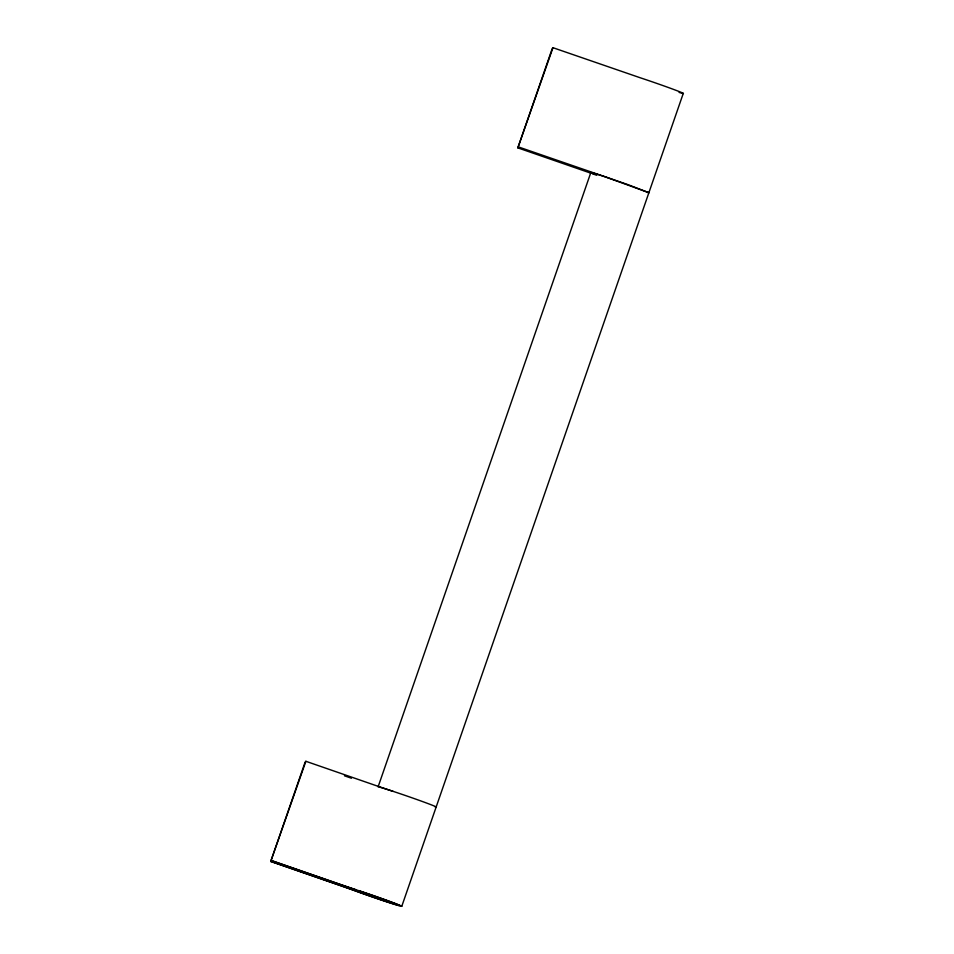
<?xml version="1.0" encoding="UTF-8"?>
<svg xmlns="http://www.w3.org/2000/svg" width="954" height="954" viewBox="0 0 954 954"><rect width="100%" height="100%" fill="white"/><g stroke="black" fill="none" stroke-linecap="round" stroke-linejoin="round"><path stroke-width="1.43" d="M683.267 93.42L401.777 906.3A30.731 0.799 19.1 0 1 357.738 891.775L354.494 890.595A44.862 1.169 19.1 0 0 340.351 885.586L270.733 861.45L305.113 762.163L305.876 761.292L375.494 785.416A44.862 1.169 19.1 0 0 389.792 790.258L393.096 791.355M591.432 173.378L517.843 147.87L552.223 48.582L552.974 47.7L640.206 77.763A30.731 0.799 19.1 0 1 675.158 90.01A30.731 0.799 19.1 0 1 679.093 92.407M270.733 861.45L305.876 761.292M517.843 147.87L552.974 47.7M590.812 172.591L378.094 786.883A30.731 0.799 19.1 0 1 411.484 797.616A30.731 0.799 19.1 0 1 435.024 806.845M647.742 192.541L648.887 192.708L627.911 184.623L518.594 146.988M344.442 775.793L351.454 778.226M271.496 860.58L341.115 884.704A44.862 1.169 19.1 0 0 355.401 889.545L366.336 893.266A28.25 0.739 19.1 0 1 399.44 905.489A28.25 0.739 19.1 0 1 365.334 894.423L355.52 890.893A47.318 1.24 19.1 0 0 340.59 885.598L270.781 861.402M271.449 860.627L341.27 884.823A47.318 1.24 19.1 0 0 356.355 889.927M592.78 173.855L596.799 175.297M648.887 192.708L605.814 177.05A30.731 0.799 19.1 0 0 591.647 173.103M358.716 890.642A30.731 0.799 19.1 0 1 401.777 906.3M594.414 174.26A30.731 0.799 19.1 0 1 592.362 173.413"/></g></svg>
